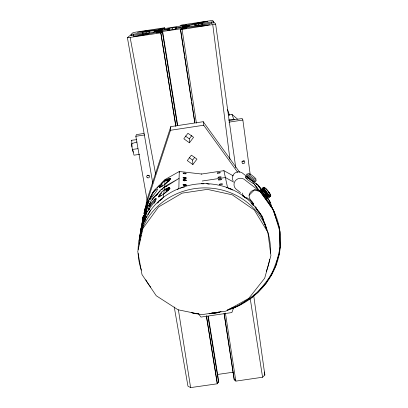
<?xml version="1.0" encoding="UTF-8"?>
<svg xmlns="http://www.w3.org/2000/svg" width="408" height="408" viewBox="0 0 408 408"><rect width="100%" height="100%" fill="white"/><g stroke="black" fill="none" stroke-linecap="round" stroke-linejoin="round"><path stroke-width="0.61" d="M142.219 223.431L142.096 224.344L147.201 211.013A7.135 0.668 -64.4 0 0 146.982 211.007M179.239 172.324L179.26 171.493L201.71 174.037M194.774 122.767L180.479 29.651L215.648 24.113L235.768 167.785M266.026 189.057L268.27 191.316L270.382 194.427L270.785 195.57L270.244 194.81L270.785 195.57L270.438 196.483A5.809 0.454 53.1 0 1 267.985 193.953A5.809 0.454 53.1 0 1 264.165 188.695L264.241 187.267L263.594 187.262L262.655 188.088L263.333 189.312A5.809 0.464 53.1 0 0 267.158 194.57A5.809 0.464 53.1 0 0 269.617 197.1L267.765 196.651L268.801 197.044L269.305 196.33L268.53 195.101M145.222 209.646L145.396 207.131L170.478 130.285L170.814 126.623L203.204 121.701L239.7 172.334M146.12 204.831L146.339 201.685L170.814 126.623M141.474 227.445L141.612 225.813L141.076 228.735M142.525 222.452L142.586 221.559M143.269 217.913L143.494 215.108L142.754 219.734M180.479 29.651L180.52 29.085L186.884 27.902L160.941 31.676L156.341 32.834L162.71 31.85L177.735 125.613M142.525 222.34L142.591 221.468M140.806 231.081L140.939 229.791M142.703 220.233L143.376 215.623L142.361 221.309A6.763 0.811 -81.7 0 0 141.918 225.139M184.544 178.673L184.691 177.465L186.308 178.056L184.691 178.281L183.08 177.689L184.691 177.465M184.549 180.994L184.702 179.755L186.334 180.361L184.702 180.596L183.07 179.989L184.702 179.755M184.579 185.706L184.722 184.513L186.4 185.14L184.727 185.395L183.049 184.763L184.722 184.513M141.117 229.796L141.566 226.18L140.209 233.804M141.132 230.877L141.362 228.995L143.254 225.058M142.851 220.32L142.999 219.096M143.152 217.872L143.453 215.429L144.039 215.49M143.167 219.402L143.468 216.918L146.763 210.038M144.509 211.869L144.891 208.763L148.736 200.721M202.164 183.508L203.368 183.411M261.406 190.271L260.85 189.904L260.794 190.159A5.222 0.52 49.7 0 0 261.452 191.27L266.868 198.161A5.228 0.342 56.2 0 0 267.051 198.079L267.582 197.635L267.796 196.253L265.501 192.902M142.29 221.814L143.453 215.429M140.995 229.225A7.074 0.597 -85.6 0 1 141.071 228.643L141.489 226.343L140.332 232.942A7.084 0.872 -82 0 0 140.209 233.871M139.021 244.275L139.429 242.439M139.699 241.22L140.245 238.772M140.515 237.553L141.061 235.105M141.331 233.886L142.01 230.831M142.285 229.607L142.826 227.159M143.101 225.94L143.371 224.716M143.641 223.492L144.049 221.661L145.529 219.626M142.504 222.171L143.922 217.301A7.12 1.178 -71.2 0 1 145.381 213.659L146.972 211.033M143.009 218.265L143.774 215.215M144.539 212.16L146.681 203.607L151.572 195.09M141.525 226.736L142.132 224.313M144.259 215.837L145.319 211.594L147.538 207.743M145.09 208.881L143.968 213.624L145.702 209.126M166.163 188.603L169.05 187.512A7.201 1.566 -34.8 0 1 169.621 187.67L169.565 188.419L168.601 189.684L165.306 192.637A7.191 0.668 -38.5 0 1 161.476 195.549L159.186 196.891L158.498 196.896L159.161 195.09L161.884 191.882M143.708 219.489L144.248 217.673M145.34 214.052L147.518 206.8L149.823 203.827M142.203 229.73L142.744 227.939M144.539 221.972L145.615 218.392L147.14 216.429M162.522 185.946L160.074 187.374L159.645 187.333L159.727 186.624A6.885 1.188 -45 0 1 160.319 185.63M131.631 140.576L131.733 140.255L136.629 139.648M147.135 200.124L135.833 136.292L136.369 134.614L143.927 133.467M142.688 224.206L142.111 223.992L145.008 215.506L147.196 211.313L147.778 211.533M143.652 221.376L144.621 218.55M144.468 219.295L147.196 211.313M149.394 201.379L148.838 201.169L146.732 205.29L143.973 213.328L145.539 210.283M145.314 211.237L148.838 201.169L146.462 207.269A6.808 0.275 -67.4 0 0 145.692 209.146M233.84 307.265L231.856 312.564L200.986 317.072L198.247 313.568M154.209 203.22L156.264 199.145L156.126 198.273C152.363 200.456 150.277 204.683 148.471 208.483M227.588 309.606L234.335 307.734L251.838 297.59L265.99 283.407L275.737 266.113L280.296 246.896L279.21 227.123L272.437 208.274L260.36 191.811L253.536 183.223L253.419 183.498L252.71 183.243L248.283 180.198L245.703 177.939L245.376 176.924M177.378 125.593L162.435 32.446L162.71 31.85M131.172 35.756L130.953 34.502L132.84 32.773L135.808 32.12L164.562 27.78L164.337 28.28L158.345 29.376L162.277 28.983L186.675 24.985L180.775 25.73L180.81 25.26L182.249 24.914L212.588 20.4L213.659 21.675L213.838 22.94M150.052 198.497C151.791 194.851 153.811 190.857 157.376 188.71L157.514 189.485L156.142 191.806L149.807 200.002A6.839 0.694 -60.9 0 1 150.016 198.548M149.287 199.568L152.582 192.673L155.188 189.95M148.685 206.025L151.434 200.292L157.957 193.489M148.114 214.945L149.736 211.568L150.593 210.681M147.094 203.505L148.721 200.874A6.808 0.607 -63.8 0 1 148.808 201.226M175.853 126.567L160.762 32.859L162.435 32.446M142.111 223.992L143.733 220.896M152.184 194.024L154.321 190.296L165.444 179.311L179.26 171.493L178.842 188.598L177.261 189.577M148.486 206.091L150.705 202.235M152.286 199.481L153.235 197.829L160.329 190.842M263.007 190.49L262.257 188.751L262.772 187.874L266.745 194.06L269.56 196.84L270.382 196.228M154.826 201.618L148.201 210.135A7.16 0.76 -61 0 1 148.43 208.539M160.268 185.666L162.869 182.631A6.854 1.948 -40.7 0 1 166.433 179.831M158.11 202.343L159.222 200.818L160.854 199.859M189.445 142.815L193.565 137.302L187.945 133.248L183.829 138.781L189.445 142.815L189.307 138.863L191.862 135.436M192.856 164.557L196.947 159.135L191.377 155.152L187.292 160.594L192.856 164.557L192.627 160.094L194.805 157.202M156.346 195.391L160.563 189.934L162.68 188.613M157.432 203.169L159.339 200.71L161.971 199.073M265.746 194.239L264.619 195.447L260.794 190.159L261.35 189.746L262.783 189.904L265.746 194.239L267.796 196.253M133.544 35.471L133.329 34.216L142.428 32.803L142.754 32.426L149.96 31.533L149.002 32.829L129.525 35.828L127.429 37.791L152.806 183.345M167.606 191.148L170.1 188.445L169.713 187.976L164.801 190.113M164.715 193.372L169.713 187.976M165.934 192.265L167.912 190.123A4.422 0.867 -39.6 0 0 166.505 190.291M158.839 197.069L158.447 196.6L161.767 193.03M165.22 184.289L170.258 178.531M168.586 181.545L169.442 180.632M159.967 187.517L159.589 187.068L162.149 184.345M157.355 187.685L159.528 185.416M161.262 183.6L165.169 179.515L163.46 197.304L161.746 199.089M161.874 189.404L164.48 186.686L166.913 186.318M253.358 203.939L249.334 197.992L249.099 195.274L254.439 189.888L260.207 191.653L273.493 210.334L279.995 231.831L279.271 254.041L271.575 274.895L257.754 292.551L239.154 305.521L230.112 308.525M150.884 196.692L152.199 195.381M161.66 189.531L164.761 186.471L179.092 178.383L165.327 186.961M225.43 313.079L235.834 381.123L262.574 377.237L264.853 375.029L253.623 295.035M133.329 34.216L133.645 35.374M167.668 181.917L169.856 179.749A6.854 1.392 -33.5 0 0 170.345 178.806L165.709 180.907M266.745 194.06L267.577 193.443L269.581 195.432M145.319 211.594L146.87 210.523M148.879 209.534L149.935 208.865M166.449 179.795L169.718 178.403M180.479 188.333L182.116 187.374L184.579 187.007M166.663 181.096L170.146 179.52M159.589 187.068L162.481 185.778M165.735 190.347L169.009 188.924M166.245 190.847L167.912 190.123M158.447 196.6L161.165 195.437M175.772 28.942L175.573 27.683L176.786 27.188L168.014 28.519L168.586 30.197M221.065 311.528L217.449 312.732L211.721 312.951M137.022 141.989L131.753 143.616L131.539 144.962L132.702 150.669L132.472 150.067M219.004 311.987L214.715 313.181A6.176 5.671 -5 0 1 211.981 313.012M148.201 210.135L149.323 209.839M202.276 24.811L201.95 23.246L194.596 24.613L194.902 25.714L214.47 22.654L215.648 24.113M168.382 28.942L154.403 31.375L164.47 30.085L168.076 29.804L167.397 30.192L171.941 29.697L176.521 28.749L175.379 28.677L189.802 25.883L175.573 27.683M130.953 34.502L133.431 34.119M211.405 23.394L211.176 22.063L213.659 21.675M202.093 23.552L211.176 22.063M127.429 37.791L160.762 32.859M228.363 114.99L231.989 114.439L237.487 119.059M228.786 119.978L233.774 119.218L234.779 119.835M228.975 120.538L242.204 118.529L242.862 120.034L250.191 174.359M170.478 130.285L203.709 125.236L237.767 172.436M135.833 136.292L144.646 134.956M229.01 122.135L242.862 120.034M137.904 148.675L132.197 149.461M139.628 154.331L133.992 155.183L132.559 149.486L133.243 152.209M167.005 179.239L170.059 178.781M201.241 174.089L223.9 170.677L233.34 175.879M202.215 181.014L225.384 177.531L233.728 182.116M226.343 187.874L227.582 187.69L230.326 189.19M150.379 206.417L149.343 206.57L153.938 201.353L155.208 198.747L155.55 199.527M217.388 374.493L233.126 372.224M174.252 307.005L187.94 386.111L190.607 387.6L217.275 383.795L217.173 382.571L218.561 382.373L218.178 377.961L208.294 316.292M224.048 313.415L234.289 380.108L235.676 379.909L235.834 381.123M201.929 183.784L203.781 183.6M202.531 183.819L203.765 183.697M201.664 183.447L202.878 183.396L203.873 183.85M196.447 313.533L194.54 313.604A6.176 5.676 -2.6 0 1 191.26 312.309M206.729 183.687L209.207 184.232M228.414 188.445L230.892 188.991L232.427 190.052M265.006 187.461L264.241 187.267L265.481 188.639M256.555 184.472L257.672 184.814A74.496 70.513 -4.4 0 1 261.956 189.587M145.008 215.506L145.585 215.725M146.732 205.29L147.283 205.499M191.882 312.411L194.54 313.604A77.005 72.644 -4.4 0 0 198.324 313.91M262.543 189.297L262.257 188.751L263.333 189.312M242.403 195.799L245.147 197.299L246.442 198.676M250.869 202.791L252.404 203.852L253.394 205.479M189.179 157.626L192.627 160.094M185.324 135.997L189.307 138.863M246.825 176.48L241.827 172.625A6.273 6.043 -16.2 0 0 233.085 180.887M253.822 181.881L257.82 184.967L261.477 189.955M260.36 191.811L243.826 179.076A6.492 6.237 -15.8 0 0 234.926 181.341A6.492 6.237 -15.8 0 0 237.094 189.893L240.541 192.632M246.458 197.319L252.374 202.011L253.776 204.127M264.109 190.704L266.159 193.412M260.794 190.159L262.15 191.367M267.051 194.489L268.801 197.044L267.352 195.361M242.362 193.076L243.132 195.815L244.948 197.523M251.751 203.949L253.113 205.234M254.929 206.948L255.836 207.805L257.412 210.518M243.132 195.815L244.958 197.579M255.439 207.728L256.805 209.054L258.264 211.793M267.582 197.635L265.027 195.136L261.35 189.746M263.609 190.72L264.843 191.944M262.257 188.751L264.95 191.418L265.817 193.147M256.408 209.227L258.57 211.517L259.641 213.833M264.619 195.447L267.026 198.048L266.388 197.054M265.725 188.149L269.53 193.081L270.785 195.57L268.678 192.505M267.418 195.335L268.801 197.044M253.536 183.223L257.315 188.236M269.79 204.765L272.437 208.274M266.96 197.441L269.515 200.935L270.152 202.705M258.555 211.186L261.895 215.842L263.002 219.422M261.35 189.99L257.672 184.814A6.253 5.982 -18 0 0 255.877 183.564M269.438 201.379L270.54 202.934L271.621 206.509M266.919 189.95L267.623 190.97M267.577 193.443L263.481 187.471L264.165 188.695M268.882 195.85L269.56 196.84M255.525 206.779L256.224 207.84M258.325 211.018L262.874 217.908L263.512 220.315M264.583 223.89L265.572 225.512L265.883 227.353M263.39 220.845L264.649 223.018L265.205 225.451M264.098 222.743L265.557 225.481M263.91 189.251L264.95 191.418M265.807 227.139L266.74 230.122M269.305 196.33L269.617 197.1M231.989 114.439L233.774 119.218M227.536 109.63L229.571 115.403M223.9 170.677L227.582 187.69M143.223 216.332L143.453 217.388M264.226 371.974L264.853 375.029M130.167 37.597L155.678 174.435M142.754 32.426L143.07 34.313M142.428 32.803L142.637 34.058M146.039 31.916L146.355 33.803M207.963 316.292L218.561 382.373M160.844 32.691L175.838 125.827M206.438 315.869L217.173 382.571M206.341 315.874L217.275 383.795M164.562 27.78L164.761 29.034M250.226 298.615L262.574 377.237M169.208 28.234L169.504 30.121M178.393 309.779L190.607 387.6M175.491 27.26L175.69 28.519M172.492 27.652L172.783 29.539M180.617 29.718L184.574 55.508M184.768 56.768L191.531 100.802M191.719 102.061L194.81 122.191M224.262 314.068L234.289 380.108M182.07 29.401L196.411 123.165M198.655 23.756L198.931 25.648M201.95 23.246L202.22 25.138M203.204 121.701L203.709 125.236M212.762 24.796L229.949 159.37M140.775 230.265L140.887 231.397M132.014 146.88L131.733 140.255M244.106 160.574A1.387 1.341 -20.3 0 1 241.929 161.364M149.206 175.634A1.382 1.336 11.5 0 1 147.314 175.16M141.979 224.425A6.768 0.816 -82.1 0 1 142.3 221.819M169.565 187.522A1.642 0.423 -9.5 0 1 168.484 187.456M140 235.691A7.084 0.872 -82 0 1 140.148 234.335M155.111 200.971A4.401 0.597 -55.2 0 1 155.295 201.169M148.568 210.13A7.196 0.974 -55.2 0 1 149.124 208.666M253.96 182.682A5.268 0.801 37.8 0 1 252.766 182.621M247.544 178.852A5.268 0.801 37.8 0 1 245.851 176.399M252.812 181.234A4.238 0.637 37.8 0 1 249.303 178.801A4.238 0.637 37.8 0 1 247.075 176.46M256.29 180.591A5.84 0.862 37.8 0 1 251.17 177.964A5.84 0.862 37.8 0 1 247.309 173.63M255.668 181.402A5.84 0.872 37.8 0 1 250.522 178.77A5.84 0.872 37.8 0 1 246.682 174.44M254.036 181.881A4.804 0.724 37.8 0 1 249.982 179.454A4.804 0.724 37.8 0 1 246.621 176.134M145.121 208.85A6.819 0.964 -71 0 1 145.926 206.397M145.921 206.387A6.798 1.107 -71 0 1 147.089 203.531M169.697 178.418A6.89 1.418 -34 0 1 170.258 178.531M162.476 185.992A6.859 0.581 -38.4 0 0 166.173 183.182A6.916 0.765 -38.1 0 0 167.729 181.891M138.083 249.66A66.218 62.256 -4.3 0 1 206.764 187.91A66.218 62.256 -4.3 0 1 270.351 253.205M269.642 259.376A66.218 62.256 -4.3 0 1 266.271 271.437M150.654 287.155A66.218 62.256 -4.3 0 1 145.794 279.857M141.387 270.173A66.218 62.256 -4.3 0 1 138.139 253.47M139.164 241.133A64.862 61.113 -4.4 0 1 139.327 239.272M139.398 238.66A64.862 61.113 -4.4 0 1 199.629 183.819A64.862 61.113 -4.4 0 1 266.842 229.74M167.137 180.443A6.895 1.295 -39.5 0 1 170.161 178.918M167.285 181.065A4.218 0.791 -39.5 0 1 168.631 180.866M249.099 195.274A6.467 6.171 -17.6 0 1 253.557 190.113A6.467 6.171 -17.6 0 1 260.207 191.653A77.005 72.644 -4.4 0 1 227.169 310.345M219.162 312.406A77.005 72.644 -4.4 0 1 209.141 313.798M267.5 197.401A74.496 70.513 -4.4 0 1 270.53 202.919M273.895 211.074A74.496 70.513 -4.4 0 1 275.614 217.051M266.388 196.824A5.233 0.342 56.6 0 1 267.005 198.018M140.755 231.412A7.074 0.597 -85.6 0 1 140.847 230.5M139.954 236.385A7.079 0.847 -81.6 0 1 140.174 234.243M142.173 223.589A7.145 0.265 -74.5 0 1 142.443 222.36M161.894 191.888A7.181 2.122 -40.9 0 1 166.184 188.598M166.862 189.271A7.222 1.423 -39.6 0 1 169.519 188.052M267.296 195.356A4.213 0.342 53.1 0 1 266.036 194.601A4.213 0.342 53.1 0 1 262.752 189.73M142.922 228.347L137.761 251.537L142.004 274.584L156.228 295.734L178.005 309.774L201.797 314.645L225.915 311.125L248.758 298.391L264.69 278.21L270.917 255.592L267.872 232.274L254.357 210.059L232.239 194.815L207.386 189.373L182.065 193.162L158.518 206.963L142.922 228.347M153.536 32.11L133.431 36.455L141.805 35.368L161.364 31.355L160.813 31.028L153.536 32.11M154.469 30.677L161.471 29.723L162.42 29.192L145.539 30.937L137.445 32.4L154.469 30.677M183.049 27.581L182.269 28.111L204.469 25.73L209.702 24.602L190.368 26.403L183.049 27.581M207.672 21.44L190.189 25.306L183.075 26.372L182.34 26.102L202.659 22.012L207.672 21.44M242.888 163.486A1.403 1.357 -20.1 0 0 244.805 162.012A1.403 1.357 -20.1 0 0 242.571 161.155A1.403 1.357 -20.1 0 0 242.888 163.486M147.166 177.567A1.397 1.346 11.3 0 0 149.466 176.878A1.397 1.346 11.3 0 0 147.671 175.287A1.397 1.346 11.3 0 0 147.166 177.567M218.311 177.664A1.627 0.418 -8.4 0 0 221.075 177.189A1.627 0.418 -8.4 0 0 219.387 176.843A1.627 0.418 -8.4 0 0 218.311 177.664M217.51 173.216A1.586 0.398 -8.4 0 0 220.213 172.757A1.586 0.398 -8.4 0 0 218.571 172.431A1.586 0.398 -8.4 0 0 217.51 173.216M218.724 179.964A1.642 0.423 -8.4 0 0 221.519 179.489A1.642 0.423 -8.4 0 0 219.82 179.127A1.642 0.423 -8.4 0 0 218.724 179.964M219.581 184.737A1.683 0.444 -8.4 0 0 222.447 184.248A1.683 0.444 -8.4 0 0 220.697 183.865A1.683 0.444 -8.4 0 0 219.581 184.737M249.436 174.889A4.809 0.704 37.8 0 0 255.933 179.459A4.809 0.704 37.8 0 0 251.568 175.037A4.809 0.704 37.8 0 0 249.436 174.889M183.585 173.584A1.586 0.388 6.9 0 0 186.206 173.691A1.586 0.388 6.9 0 0 184.227 172.997A1.586 0.388 6.9 0 0 183.585 173.584M183.58 178.041A1.627 0.408 6.9 0 0 186.262 178.148A1.627 0.408 6.9 0 0 184.238 177.429A1.627 0.408 6.9 0 0 183.58 178.041M183.569 185.14A1.683 0.439 6.9 0 0 186.349 185.242A1.683 0.439 6.9 0 0 184.253 184.477A1.683 0.439 6.9 0 0 183.569 185.14M183.575 180.351A1.647 0.418 6.9 0 0 186.288 180.453A1.647 0.418 6.9 0 0 184.243 179.719A1.647 0.418 6.9 0 0 183.575 180.351"/></g></svg>
